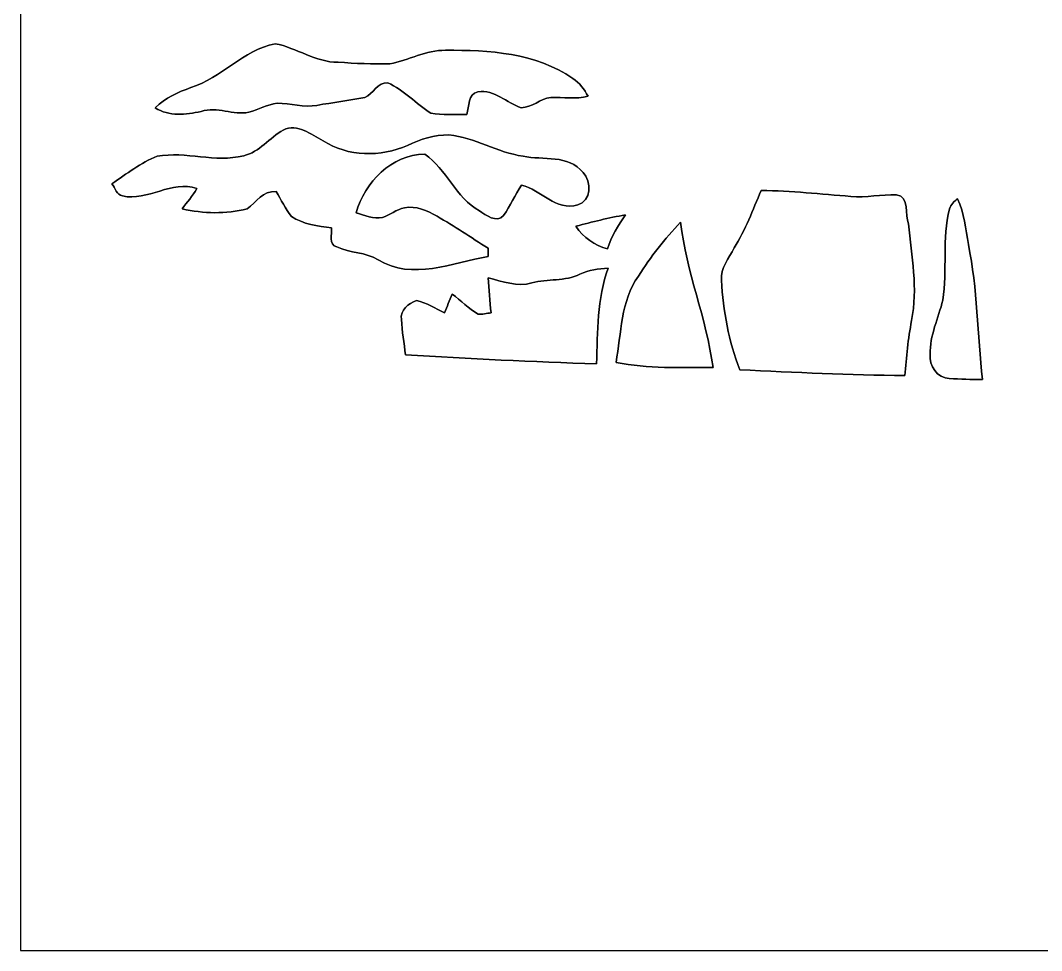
# Model space of a CAD drawing. Header units: centimetres. Extents: x -16.8 to 16.8, y -16.7 to 16.7.
# Drawn here: x -16.77 to -0.22, y -16.67 to -1.59 of the extents above; entities that cross this region are included whole.
import ezdxf

# ---------------------------------------------------------------- set-up
doc = ezdxf.new("R2010")
doc.units = ezdxf.units.CM
doc.header["$MEASUREMENT"] = 0
doc.layers.add('Layer 1', color=7, linetype='Continuous')

msp = doc.modelspace()

# ---------------------------------------------------------------- linework, layer by layer
at = {"layer": 'Layer 1', "color": 7}
for points, knots in [([(-16.77458, 16.66875), (-16.77458, 16.66875), (16.77458, 16.66875), (16.77458, 16.66875), (16.77458, 16.66875), (16.77458, 16.66875), (16.77458, -16.66875), (16.77458, -16.66875), (16.77458, -16.66875), (16.77458, -16.66875), (-16.77458, -16.66875), (-16.77458, -16.66875), (-16.77458, -16.66875), (-16.77458, -16.66875), (-16.77458, 16.66875), (-16.77458, 16.66875), (-16.77458, 16.66875), (-16.77458, 16.66875), (-16.77458, 16.66875), (-16.77458, 16.66875)], [0, 0, 0, 0, 0.16666667, 0.16666667, 0.16666667, 0.16666667, 0.33333333, 0.33333333, 0.33333333, 0.33333333, 0.5, 0.5, 0.5, 0.5, 0.66666667, 0.66666667, 0.66666667, 0.66666667, 1, 1, 1, 1]), ([(-14.01022, -2.67653), (-13.51315, -2.52095), (-13.16461, -2.06904), (-12.64532, -1.96356), (-12.64532, -1.96356), (-12.29607, -2.03024), (-11.98915, -2.26695), (-11.62368, -2.26519), (-11.62368, -2.26519), (-11.34357, -2.28106), (-11.06276, -2.29905), (-10.7823, -2.29094), (-10.7823, -2.29094), (-10.47962, -2.23061), (-10.19598, -2.06798), (-9.88166, -2.07045), (-9.88166, -2.07045), (-9.17646, -2.06693), (-8.41551, -2.11067), (-7.81826, -2.52906), (-7.81826, -2.52906), (-7.70326, -2.59256), (-7.63411, -2.70722), (-7.56955, -2.81693), (-7.56955, -2.81693), (-7.76852, -2.86597), (-7.97419, -2.82893), (-8.17598, -2.83598), (-8.17598, -2.83598), (-8.34496, -2.85891), (-8.48219, -2.99826), (-8.65434, -3.00249), (-8.65434, -3.00249), (-8.89176, -2.92418), (-9.08544, -2.70334), (-9.35602, -2.74426), (-9.35602, -2.74426), (-9.52359, -2.77954), (-9.49254, -2.98168), (-9.53629, -3.11185), (-9.53629, -3.11185), (-9.73138, -3.10833), (-9.93034, -3.12103), (-10.12155, -3.09174), (-10.12155, -3.09174), (-10.35791, -2.93511), (-10.55723, -2.71498), (-10.81864, -2.59997), (-10.81864, -2.59997), (-10.97986, -2.58516), (-11.05641, -2.77601), (-11.18941, -2.83774), (-11.18941, -2.83774), (-11.44729, -2.88537), (-11.70799, -2.91747), (-11.96587, -2.96369), (-11.96587, -2.96369), (-12.18071, -3.00179), (-12.39555, -2.93123), (-12.60969, -2.9277), (-12.60969, -2.9277), (-12.76879, -2.95628), (-12.9159, -3.02472), (-13.0683, -3.07481), (-13.0683, -3.07481), (-13.32794, -3.12667), (-13.58618, -2.97886), (-13.84441, -3.0607), (-13.84441, -3.0607), (-14.09418, -3.12032), (-14.36335, -3.14854), (-14.58948, -3.00284), (-14.58948, -3.00284), (-14.42826, -2.84586), (-14.22153, -2.74743), (-14.01022, -2.67653)], [0, 0, 0, 0, 0.05, 0.05, 0.05, 0.05, 0.1, 0.1, 0.1, 0.1, 0.15, 0.15, 0.15, 0.15, 0.2, 0.2, 0.2, 0.2, 0.25, 0.25, 0.25, 0.25, 0.3, 0.3, 0.3, 0.3, 0.35, 0.35, 0.35, 0.35, 0.4, 0.4, 0.4, 0.4, 0.45, 0.45, 0.45, 0.45, 0.5, 0.5, 0.5, 0.5, 0.55, 0.55, 0.55, 0.55, 0.6, 0.6, 0.6, 0.6, 0.65, 0.65, 0.65, 0.65, 0.7, 0.7, 0.7, 0.7, 0.75, 0.75, 0.75, 0.75, 0.8, 0.8, 0.8, 0.8, 0.85, 0.85, 0.85, 0.85, 0.9, 0.9, 0.9, 0.9, 1, 1, 1, 1]), ([(-12.51373, -3.36338), (-12.2749, -3.25191), (-12.06571, -3.43323), (-11.86568, -3.53695), (-11.86568, -3.53695), (-11.46422, -3.80012), (-10.93011, -3.80541), (-10.49937, -3.61209), (-10.49937, -3.61209), (-10.28806, -3.51473), (-10.06193, -3.43676), (-9.82592, -3.44346), (-9.82592, -3.44346), (-9.40259, -3.47909), (-9.0424, -3.73027), (-8.62401, -3.78742), (-8.62401, -3.78742), (-8.29486, -3.85763), (-7.8934, -3.75567), (-7.65104, -4.05236), (-7.65104, -4.05236), (-7.51311, -4.19806), (-7.5117, -4.51908), (-7.73818, -4.57659), (-7.73818, -4.57659), (-8.09025, -4.68383), (-8.33296, -4.33211), (-8.65117, -4.25662), (-8.65117, -4.25662), (-8.75418, -4.41748), (-8.8325, -4.59281), (-8.94009, -4.75051), (-8.94009, -4.75051), (-9.05193, -4.87786), (-9.22867, -4.74028), (-9.33274, -4.67642), (-9.33274, -4.67642), (-9.71903, -4.45982), (-9.85979, -4.00121), (-10.21786, -3.75426), (-10.21786, -3.75426), (-10.7569, -3.76273), (-11.19329, -4.20758), (-11.33016, -4.70641), (-11.33016, -4.70641), (-11.19293, -4.75156), (-11.05253, -4.80907), (-10.90401, -4.78331), (-10.90401, -4.78331), (-10.78054, -4.74274), (-10.67823, -4.65173), (-10.54911, -4.62633), (-10.54911, -4.62633), (-10.35967, -4.58682), (-10.17905, -4.66901), (-10.01959, -4.76003), (-10.01959, -4.76003), (-9.73984, -4.92584), (-9.4682, -5.10469), (-9.19268, -5.27756), (-9.19268, -5.27756), (-9.19127, -5.32271), (-9.18986, -5.36787), (-9.1881, -5.41338), (-9.1881, -5.41338), (-9.76207, -5.51392), (-10.42529, -5.8099), (-10.97598, -5.46841), (-10.97598, -5.46841), (-11.17847, -5.34423), (-11.42929, -5.35834), (-11.64202, -5.25921), (-11.64202, -5.25921), (-11.7796, -5.22005), (-11.72175, -5.05319), (-11.72845, -4.94771), (-11.72845, -4.94771), (-11.95246, -4.92513), (-12.19059, -4.89197), (-12.38144, -4.76426), (-12.38144, -4.76426), (-12.47422, -4.63691), (-12.54866, -4.49862), (-12.62662, -4.3621), (-12.62662, -4.3621), (-12.84746, -4.34199), (-12.94906, -4.53072), (-13.09793, -4.64079), (-13.09793, -4.64079), (-13.44154, -4.73287), (-13.80772, -4.71593), (-14.15415, -4.64397), (-14.15415, -4.64397), (-14.07372, -4.53461), (-13.9827, -4.43265), (-13.91461, -4.31447), (-13.91461, -4.31447), (-14.31925, -4.16172), (-14.70872, -4.52967), (-15.11829, -4.43159), (-15.11829, -4.43159), (-15.21495, -4.41396), (-15.24318, -4.3053), (-15.29045, -4.23404), (-15.29045, -4.23404), (-15.05373, -4.07494), (-14.82408, -3.89255), (-14.55596, -3.78883), (-14.55596, -3.78883), (-14.09065, -3.70381), (-13.61758, -3.89996), (-13.15438, -3.78001), (-13.15438, -3.78001), (-12.8972, -3.72322), (-12.73422, -3.48933), (-12.51373, -3.36338)], [0, 0, 0, 0, 0.03333333, 0.03333333, 0.03333333, 0.03333333, 0.06666667, 0.06666667, 0.06666667, 0.06666667, 0.1, 0.1, 0.1, 0.1, 0.13333333, 0.13333333, 0.13333333, 0.13333333, 0.16666667, 0.16666667, 0.16666667, 0.16666667, 0.2, 0.2, 0.2, 0.2, 0.23333333, 0.23333333, 0.23333333, 0.23333333, 0.26666667, 0.26666667, 0.26666667, 0.26666667, 0.3, 0.3, 0.3, 0.3, 0.33333333, 0.33333333, 0.33333333, 0.33333333, 0.36666667, 0.36666667, 0.36666667, 0.36666667, 0.4, 0.4, 0.4, 0.4, 0.43333333, 0.43333333, 0.43333333, 0.43333333, 0.46666667, 0.46666667, 0.46666667, 0.46666667, 0.5, 0.5, 0.5, 0.5, 0.53333333, 0.53333333, 0.53333333, 0.53333333, 0.56666667, 0.56666667, 0.56666667, 0.56666667, 0.6, 0.6, 0.6, 0.6, 0.63333333, 0.63333333, 0.63333333, 0.63333333, 0.66666667, 0.66666667, 0.66666667, 0.66666667, 0.7, 0.7, 0.7, 0.7, 0.73333333, 0.73333333, 0.73333333, 0.73333333, 0.76666667, 0.76666667, 0.76666667, 0.76666667, 0.8, 0.8, 0.8, 0.8, 0.83333333, 0.83333333, 0.83333333, 0.83333333, 0.86666667, 0.86666667, 0.86666667, 0.86666667, 0.9, 0.9, 0.9, 0.9, 0.93333333, 0.93333333, 0.93333333, 0.93333333, 1, 1, 1, 1]), ([(-4.76426, -4.34411), (-4.27743, -4.34904), (-3.79377, -4.40337), (-3.30906, -4.439), (-3.30906, -4.439), (-3.06141, -4.46546), (-2.81517, -4.40373), (-2.56787, -4.41643), (-2.56787, -4.41643), (-2.35338, -4.44465), (-2.43205, -4.74133), (-2.37737, -4.88668), (-2.37737, -4.88668), (-2.32269, -5.40491), (-2.21933, -5.93584), (-2.32516, -6.45478), (-2.32516, -6.45478), (-2.38125, -6.74899), (-2.40912, -7.04709), (-2.43205, -7.34589), (-2.43205, -7.34589), (-3.32528, -7.3346), (-4.21887, -7.29368), (-5.11104, -7.25099), (-5.11104, -7.25099), (-5.29096, -6.78886), (-5.37951, -6.29426), (-5.40914, -5.80037), (-5.40914, -5.80037), (-5.4229, -5.60352), (-5.28638, -5.43983), (-5.20171, -5.27473), (-5.20171, -5.27473), (-5.0165, -4.98404), (-4.90149, -4.65808), (-4.76426, -4.34411)], [0, 0, 0, 0, 0.1, 0.1, 0.1, 0.1, 0.2, 0.2, 0.2, 0.2, 0.3, 0.3, 0.3, 0.3, 0.4, 0.4, 0.4, 0.4, 0.5, 0.5, 0.5, 0.5, 0.6, 0.6, 0.6, 0.6, 0.7, 0.7, 0.7, 0.7, 0.8, 0.8, 0.8, 0.8, 1, 1, 1, 1]), ([(-1.7078, -4.64185), (-1.68981, -4.57129), (-1.63583, -4.51838), (-1.57798, -4.47746), (-1.57798, -4.47746), (-1.46861, -4.70888), (-1.44745, -4.96852), (-1.40406, -5.21758), (-1.40406, -5.21758), (-1.25801, -5.93972), (-1.25236, -6.67985), (-1.17757, -7.41116), (-1.17757, -7.41116), (-1.35608, -7.41045), (-1.53529, -7.40234), (-1.71274, -7.39246), (-1.71274, -7.39246), (-1.90571, -7.38858), (-2.04646, -7.18467), (-2.02494, -7.00123), (-2.02494, -7.00123), (-2.03024, -6.69643), (-1.89089, -6.4135), (-1.81716, -6.12422), (-1.81716, -6.12422), (-1.74166, -5.63316), (-1.83586, -5.12621), (-1.7078, -4.64185)], [0, 0, 0, 0, 0.125, 0.125, 0.125, 0.125, 0.25, 0.25, 0.25, 0.25, 0.375, 0.375, 0.375, 0.375, 0.5, 0.5, 0.5, 0.5, 0.625, 0.625, 0.625, 0.625, 0.75, 0.75, 0.75, 0.75, 1, 1, 1, 1]), ([(-7.7664, -4.92513), (-7.50288, -4.85105), (-7.23547, -4.78825), (-6.96595, -4.73922), (-6.96595, -4.73922), (-7.0806, -4.91243), (-7.19808, -5.08706), (-7.25276, -5.29096), (-7.25276, -5.29096), (-7.46125, -5.23311), (-7.64787, -5.10716), (-7.7664, -4.92513)], [0, 0, 0, 0, 0.25, 0.25, 0.25, 0.25, 0.5, 0.5, 0.5, 0.5, 1, 1, 1, 1]), ([(-6.75534, -5.73299), (-6.55532, -5.42114), (-6.32672, -5.12657), (-6.06989, -4.85951), (-6.06989, -4.85951), (-5.97958, -5.66349), (-5.65044, -6.41279), (-5.54426, -7.21431), (-5.54426, -7.21431), (-6.06884, -7.21431), (-6.60012, -7.23653), (-7.11729, -7.13176), (-7.11729, -7.13176), (-7.02769, -6.66044), (-7.04462, -6.14045), (-6.75534, -5.73299)], [0, 0, 0, 0, 0.2, 0.2, 0.2, 0.2, 0.4, 0.4, 0.4, 0.4, 0.6, 0.6, 0.6, 0.6, 1, 1, 1, 1]), ([(-7.70149, -5.70336), (-7.55897, -5.63351), (-7.40128, -5.61375), (-7.24464, -5.60141), (-7.24464, -5.60141), (-7.42421, -6.09776), (-7.41504, -6.63469), (-7.43126, -7.15539), (-7.43126, -7.15539), (-8.4649, -7.12223), (-9.49784, -7.07143), (-10.53006, -7.0104), (-10.53006, -7.0104), (-10.55546, -6.81884), (-10.58439, -6.62764), (-10.59639, -6.43502), (-10.59639, -6.43502), (-10.62284, -6.28509), (-10.47715, -6.17396), (-10.35368, -6.12704), (-10.35368, -6.12704), (-10.18963, -6.16126), (-10.04641, -6.25792), (-9.89577, -6.32883), (-9.89577, -6.32883), (-9.85626, -6.22759), (-9.81675, -6.12599), (-9.77477, -6.0258), (-9.77477, -6.0258), (-9.63119, -6.12916), (-9.50666, -6.25934), (-9.3532, -6.34929), (-9.3532, -6.34929), (-9.28299, -6.3567), (-9.21314, -6.33765), (-9.14435, -6.32672), (-9.14435, -6.32672), (-9.15846, -6.13763), (-9.17646, -5.9496), (-9.19198, -5.76121), (-9.19198, -5.76121), (-8.95985, -5.81413), (-8.71855, -5.91573), (-8.48043, -5.84271), (-8.48043, -5.84271), (-8.22537, -5.77039), (-7.94561, -5.82154), (-7.70149, -5.70336)], [0, 0, 0, 0, 0.07692308, 0.07692308, 0.07692308, 0.07692308, 0.15384615, 0.15384615, 0.15384615, 0.15384615, 0.23076923, 0.23076923, 0.23076923, 0.23076923, 0.30769231, 0.30769231, 0.30769231, 0.30769231, 0.38461538, 0.38461538, 0.38461538, 0.38461538, 0.46153846, 0.46153846, 0.46153846, 0.46153846, 0.53846154, 0.53846154, 0.53846154, 0.53846154, 0.61538462, 0.61538462, 0.61538462, 0.61538462, 0.69230769, 0.69230769, 0.69230769, 0.69230769, 0.76923077, 0.76923077, 0.76923077, 0.76923077, 0.84615385, 0.84615385, 0.84615385, 0.84615385, 1, 1, 1, 1])]:
    msp.add_open_spline(points, degree=3, knots=knots, dxfattribs=at)
at = {"layer": 'Layer 1', "color": 251}
for points, knots in [([(-14.01022, -2.67653), (-14.22153, -2.74743), (-14.42826, -2.84586), (-14.58948, -3.00284), (-14.58948, -3.00284), (-14.36335, -3.14854), (-14.09418, -3.12032), (-13.84441, -3.0607), (-13.84441, -3.0607), (-13.58618, -2.97886), (-13.32794, -3.12667), (-13.0683, -3.07481), (-13.0683, -3.07481), (-12.9159, -3.02472), (-12.76879, -2.95628), (-12.60969, -2.9277), (-12.60969, -2.9277), (-12.39555, -2.93123), (-12.18071, -3.00179), (-11.96587, -2.96369), (-11.96587, -2.96369), (-11.70799, -2.91747), (-11.44729, -2.88537), (-11.18941, -2.83774), (-11.18941, -2.83774), (-11.05641, -2.77601), (-10.97986, -2.58516), (-10.81864, -2.59997), (-10.81864, -2.59997), (-10.55723, -2.71498), (-10.35791, -2.93511), (-10.12155, -3.09174), (-10.12155, -3.09174), (-9.93034, -3.12103), (-9.73138, -3.10833), (-9.53629, -3.11185), (-9.53629, -3.11185), (-9.49254, -2.98168), (-9.52359, -2.77954), (-9.35602, -2.74426), (-9.35602, -2.74426), (-9.08544, -2.70334), (-8.89176, -2.92418), (-8.65434, -3.00249), (-8.65434, -3.00249), (-8.48219, -2.99826), (-8.34496, -2.85891), (-8.17598, -2.83598), (-8.17598, -2.83598), (-7.97419, -2.82893), (-7.76852, -2.86597), (-7.56955, -2.81693), (-7.56955, -2.81693), (-7.63411, -2.70722), (-7.70326, -2.59256), (-7.81826, -2.52906), (-7.81826, -2.52906), (-8.41551, -2.11067), (-9.17646, -2.06693), (-9.88166, -2.07045), (-9.88166, -2.07045), (-10.19598, -2.06798), (-10.47962, -2.23061), (-10.7823, -2.29094), (-10.7823, -2.29094), (-11.06276, -2.29905), (-11.34357, -2.28106), (-11.62368, -2.26519), (-11.62368, -2.26519), (-11.98915, -2.26695), (-12.29607, -2.03024), (-12.64532, -1.96356), (-12.64532, -1.96356), (-13.16461, -2.06904), (-13.51315, -2.52095), (-14.01022, -2.67653), (-14.01022, -2.67653), (-14.01022, -2.67653), (-14.01022, -2.67653), (-14.01022, -2.67653)], [0, 0, 0, 0, 0.04761905, 0.04761905, 0.04761905, 0.04761905, 0.0952381, 0.0952381, 0.0952381, 0.0952381, 0.14285714, 0.14285714, 0.14285714, 0.14285714, 0.19047619, 0.19047619, 0.19047619, 0.19047619, 0.23809524, 0.23809524, 0.23809524, 0.23809524, 0.28571429, 0.28571429, 0.28571429, 0.28571429, 0.33333333, 0.33333333, 0.33333333, 0.33333333, 0.38095238, 0.38095238, 0.38095238, 0.38095238, 0.42857143, 0.42857143, 0.42857143, 0.42857143, 0.47619048, 0.47619048, 0.47619048, 0.47619048, 0.52380952, 0.52380952, 0.52380952, 0.52380952, 0.57142857, 0.57142857, 0.57142857, 0.57142857, 0.61904762, 0.61904762, 0.61904762, 0.61904762, 0.66666667, 0.66666667, 0.66666667, 0.66666667, 0.71428571, 0.71428571, 0.71428571, 0.71428571, 0.76190476, 0.76190476, 0.76190476, 0.76190476, 0.80952381, 0.80952381, 0.80952381, 0.80952381, 0.85714286, 0.85714286, 0.85714286, 0.85714286, 0.9047619, 0.9047619, 0.9047619, 0.9047619, 1, 1, 1, 1]), ([(-12.51373, -3.36338), (-12.73422, -3.48933), (-12.8972, -3.72322), (-13.15438, -3.78001), (-13.15438, -3.78001), (-13.61758, -3.89996), (-14.09065, -3.70381), (-14.55596, -3.78883), (-14.55596, -3.78883), (-14.82408, -3.89255), (-15.05373, -4.07494), (-15.29045, -4.23404), (-15.29045, -4.23404), (-15.24318, -4.3053), (-15.21495, -4.41396), (-15.11829, -4.43159), (-15.11829, -4.43159), (-14.70872, -4.52967), (-14.31925, -4.16172), (-13.91461, -4.31447), (-13.91461, -4.31447), (-13.9827, -4.43265), (-14.07372, -4.53461), (-14.15415, -4.64397), (-14.15415, -4.64397), (-13.80772, -4.71593), (-13.44154, -4.73287), (-13.09793, -4.64079), (-13.09793, -4.64079), (-12.94906, -4.53072), (-12.84746, -4.34199), (-12.62662, -4.3621), (-12.62662, -4.3621), (-12.54866, -4.49862), (-12.47422, -4.63691), (-12.38144, -4.76426), (-12.38144, -4.76426), (-12.19059, -4.89197), (-11.95246, -4.92513), (-11.72845, -4.94771), (-11.72845, -4.94771), (-11.72175, -5.05319), (-11.7796, -5.22005), (-11.64202, -5.25921), (-11.64202, -5.25921), (-11.42929, -5.35834), (-11.17847, -5.34423), (-10.97598, -5.46841), (-10.97598, -5.46841), (-10.42529, -5.8099), (-9.76207, -5.51392), (-9.1881, -5.41338), (-9.1881, -5.41338), (-9.18986, -5.36787), (-9.19127, -5.32271), (-9.19268, -5.27756), (-9.19268, -5.27756), (-9.4682, -5.10469), (-9.73984, -4.92584), (-10.01959, -4.76003), (-10.01959, -4.76003), (-10.17905, -4.66901), (-10.35967, -4.58682), (-10.54911, -4.62633), (-10.54911, -4.62633), (-10.67823, -4.65173), (-10.78054, -4.74274), (-10.90401, -4.78331), (-10.90401, -4.78331), (-11.05253, -4.80907), (-11.19293, -4.75156), (-11.33016, -4.70641), (-11.33016, -4.70641), (-11.19329, -4.20758), (-10.7569, -3.76273), (-10.21786, -3.75426), (-10.21786, -3.75426), (-9.85979, -4.00121), (-9.71903, -4.45982), (-9.33274, -4.67642), (-9.33274, -4.67642), (-9.22867, -4.74028), (-9.05193, -4.87786), (-8.94009, -4.75051), (-8.94009, -4.75051), (-8.8325, -4.59281), (-8.75418, -4.41748), (-8.65117, -4.25662), (-8.65117, -4.25662), (-8.33296, -4.33211), (-8.09025, -4.68383), (-7.73818, -4.57659), (-7.73818, -4.57659), (-7.5117, -4.51908), (-7.51311, -4.19806), (-7.65104, -4.05236), (-7.65104, -4.05236), (-7.8934, -3.75567), (-8.29486, -3.85763), (-8.62401, -3.78742), (-8.62401, -3.78742), (-9.0424, -3.73027), (-9.40259, -3.47909), (-9.82592, -3.44346), (-9.82592, -3.44346), (-10.06193, -3.43676), (-10.28806, -3.51473), (-10.49937, -3.61209), (-10.49937, -3.61209), (-10.93011, -3.80541), (-11.46422, -3.80012), (-11.86568, -3.53695), (-11.86568, -3.53695), (-12.06571, -3.43323), (-12.2749, -3.25191), (-12.51373, -3.36338), (-12.51373, -3.36338), (-12.51373, -3.36338), (-12.51373, -3.36338), (-12.51373, -3.36338)], [0, 0, 0, 0, 0.03225806, 0.03225806, 0.03225806, 0.03225806, 0.06451613, 0.06451613, 0.06451613, 0.06451613, 0.09677419, 0.09677419, 0.09677419, 0.09677419, 0.12903226, 0.12903226, 0.12903226, 0.12903226, 0.16129032, 0.16129032, 0.16129032, 0.16129032, 0.19354839, 0.19354839, 0.19354839, 0.19354839, 0.22580645, 0.22580645, 0.22580645, 0.22580645, 0.25806452, 0.25806452, 0.25806452, 0.25806452, 0.29032258, 0.29032258, 0.29032258, 0.29032258, 0.32258065, 0.32258065, 0.32258065, 0.32258065, 0.35483871, 0.35483871, 0.35483871, 0.35483871, 0.38709677, 0.38709677, 0.38709677, 0.38709677, 0.41935484, 0.41935484, 0.41935484, 0.41935484, 0.4516129, 0.4516129, 0.4516129, 0.4516129, 0.48387097, 0.48387097, 0.48387097, 0.48387097, 0.51612903, 0.51612903, 0.51612903, 0.51612903, 0.5483871, 0.5483871, 0.5483871, 0.5483871, 0.58064516, 0.58064516, 0.58064516, 0.58064516, 0.61290323, 0.61290323, 0.61290323, 0.61290323, 0.64516129, 0.64516129, 0.64516129, 0.64516129, 0.67741935, 0.67741935, 0.67741935, 0.67741935, 0.70967742, 0.70967742, 0.70967742, 0.70967742, 0.74193548, 0.74193548, 0.74193548, 0.74193548, 0.77419355, 0.77419355, 0.77419355, 0.77419355, 0.80645161, 0.80645161, 0.80645161, 0.80645161, 0.83870968, 0.83870968, 0.83870968, 0.83870968, 0.87096774, 0.87096774, 0.87096774, 0.87096774, 0.90322581, 0.90322581, 0.90322581, 0.90322581, 0.93548387, 0.93548387, 0.93548387, 0.93548387, 1, 1, 1, 1]), ([(-4.76426, -4.34411), (-4.90149, -4.65808), (-5.0165, -4.98404), (-5.20171, -5.27473), (-5.20171, -5.27473), (-5.28638, -5.43983), (-5.4229, -5.60352), (-5.40914, -5.80037), (-5.40914, -5.80037), (-5.37951, -6.29426), (-5.29096, -6.78886), (-5.11104, -7.25099), (-5.11104, -7.25099), (-4.21887, -7.29368), (-3.32528, -7.3346), (-2.43205, -7.34589), (-2.43205, -7.34589), (-2.40912, -7.04709), (-2.38125, -6.74899), (-2.32516, -6.45478), (-2.32516, -6.45478), (-2.21933, -5.93584), (-2.32269, -5.40491), (-2.37737, -4.88668), (-2.37737, -4.88668), (-2.43205, -4.74133), (-2.35338, -4.44465), (-2.56787, -4.41643), (-2.56787, -4.41643), (-2.81517, -4.40373), (-3.06141, -4.46546), (-3.30906, -4.439), (-3.30906, -4.439), (-3.79377, -4.40337), (-4.27743, -4.34904), (-4.76426, -4.34411), (-4.76426, -4.34411), (-4.76426, -4.34411), (-4.76426, -4.34411), (-4.76426, -4.34411)], [0, 0, 0, 0, 0.09090909, 0.09090909, 0.09090909, 0.09090909, 0.18181818, 0.18181818, 0.18181818, 0.18181818, 0.27272727, 0.27272727, 0.27272727, 0.27272727, 0.36363636, 0.36363636, 0.36363636, 0.36363636, 0.45454545, 0.45454545, 0.45454545, 0.45454545, 0.54545455, 0.54545455, 0.54545455, 0.54545455, 0.63636364, 0.63636364, 0.63636364, 0.63636364, 0.72727273, 0.72727273, 0.72727273, 0.72727273, 0.81818182, 0.81818182, 0.81818182, 0.81818182, 1, 1, 1, 1]), ([(-1.7078, -4.64185), (-1.83586, -5.12621), (-1.74166, -5.63316), (-1.81716, -6.12422), (-1.81716, -6.12422), (-1.89089, -6.4135), (-2.03024, -6.69643), (-2.02494, -7.00123), (-2.02494, -7.00123), (-2.04646, -7.18467), (-1.90571, -7.38858), (-1.71274, -7.39246), (-1.71274, -7.39246), (-1.53529, -7.40234), (-1.35608, -7.41045), (-1.17757, -7.41116), (-1.17757, -7.41116), (-1.25236, -6.67985), (-1.25801, -5.93972), (-1.40406, -5.21758), (-1.40406, -5.21758), (-1.44745, -4.96852), (-1.46861, -4.70888), (-1.57798, -4.47746), (-1.57798, -4.47746), (-1.63583, -4.51838), (-1.68981, -4.57129), (-1.7078, -4.64185), (-1.7078, -4.64185), (-1.7078, -4.64185), (-1.7078, -4.64185), (-1.7078, -4.64185)], [0, 0, 0, 0, 0.11111111, 0.11111111, 0.11111111, 0.11111111, 0.22222222, 0.22222222, 0.22222222, 0.22222222, 0.33333333, 0.33333333, 0.33333333, 0.33333333, 0.44444444, 0.44444444, 0.44444444, 0.44444444, 0.55555556, 0.55555556, 0.55555556, 0.55555556, 0.66666667, 0.66666667, 0.66666667, 0.66666667, 0.77777778, 0.77777778, 0.77777778, 0.77777778, 1, 1, 1, 1]), ([(-7.7664, -4.92513), (-7.64787, -5.10716), (-7.46125, -5.23311), (-7.25276, -5.29096), (-7.25276, -5.29096), (-7.19808, -5.08706), (-7.0806, -4.91243), (-6.96595, -4.73922), (-6.96595, -4.73922), (-7.23547, -4.78825), (-7.50288, -4.85105), (-7.7664, -4.92513), (-7.7664, -4.92513), (-7.7664, -4.92513), (-7.7664, -4.92513), (-7.7664, -4.92513)], [0, 0, 0, 0, 0.2, 0.2, 0.2, 0.2, 0.4, 0.4, 0.4, 0.4, 0.6, 0.6, 0.6, 0.6, 1, 1, 1, 1]), ([(-6.75534, -5.73299), (-7.04462, -6.14045), (-7.02769, -6.66044), (-7.11729, -7.13176), (-7.11729, -7.13176), (-6.60012, -7.23653), (-6.06884, -7.21431), (-5.54426, -7.21431), (-5.54426, -7.21431), (-5.65044, -6.41279), (-5.97958, -5.66349), (-6.06989, -4.85951), (-6.06989, -4.85951), (-6.32672, -5.12657), (-6.55532, -5.42114), (-6.75534, -5.73299), (-6.75534, -5.73299), (-6.75534, -5.73299), (-6.75534, -5.73299), (-6.75534, -5.73299)], [0, 0, 0, 0, 0.16666667, 0.16666667, 0.16666667, 0.16666667, 0.33333333, 0.33333333, 0.33333333, 0.33333333, 0.5, 0.5, 0.5, 0.5, 0.66666667, 0.66666667, 0.66666667, 0.66666667, 1, 1, 1, 1]), ([(-7.70149, -5.70336), (-7.94561, -5.82154), (-8.22537, -5.77039), (-8.48043, -5.84271), (-8.48043, -5.84271), (-8.71855, -5.91573), (-8.95985, -5.81413), (-9.19198, -5.76121), (-9.19198, -5.76121), (-9.17646, -5.9496), (-9.15846, -6.13763), (-9.14435, -6.32672), (-9.14435, -6.32672), (-9.21314, -6.33765), (-9.28299, -6.3567), (-9.3532, -6.34929), (-9.3532, -6.34929), (-9.50666, -6.25934), (-9.63119, -6.12916), (-9.77477, -6.0258), (-9.77477, -6.0258), (-9.81675, -6.12599), (-9.85626, -6.22759), (-9.89577, -6.32883), (-9.89577, -6.32883), (-10.04641, -6.25792), (-10.18963, -6.16126), (-10.35368, -6.12704), (-10.35368, -6.12704), (-10.47715, -6.17396), (-10.62284, -6.28509), (-10.59639, -6.43502), (-10.59639, -6.43502), (-10.58439, -6.62764), (-10.55546, -6.81884), (-10.53006, -7.0104), (-10.53006, -7.0104), (-9.49784, -7.07143), (-8.4649, -7.12223), (-7.43126, -7.15539), (-7.43126, -7.15539), (-7.41504, -6.63469), (-7.42421, -6.09776), (-7.24464, -5.60141), (-7.24464, -5.60141), (-7.40128, -5.61375), (-7.55897, -5.63351), (-7.70149, -5.70336), (-7.70149, -5.70336), (-7.70149, -5.70336), (-7.70149, -5.70336), (-7.70149, -5.70336)], [0, 0, 0, 0, 0.07142857, 0.07142857, 0.07142857, 0.07142857, 0.14285714, 0.14285714, 0.14285714, 0.14285714, 0.21428571, 0.21428571, 0.21428571, 0.21428571, 0.28571429, 0.28571429, 0.28571429, 0.28571429, 0.35714286, 0.35714286, 0.35714286, 0.35714286, 0.42857143, 0.42857143, 0.42857143, 0.42857143, 0.5, 0.5, 0.5, 0.5, 0.57142857, 0.57142857, 0.57142857, 0.57142857, 0.64285714, 0.64285714, 0.64285714, 0.64285714, 0.71428571, 0.71428571, 0.71428571, 0.71428571, 0.78571429, 0.78571429, 0.78571429, 0.78571429, 0.85714286, 0.85714286, 0.85714286, 0.85714286, 1, 1, 1, 1])]:
    msp.add_open_spline(points, degree=3, knots=knots, dxfattribs=at)

doc.saveas('drawing.dxf')
